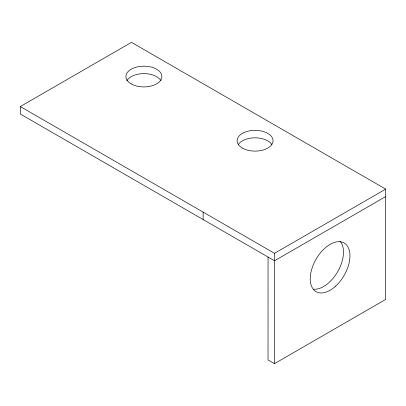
<?xml version="1.0" encoding="UTF-8"?>
<svg xmlns="http://www.w3.org/2000/svg" width="406" height="406" viewBox="0 0 406 406"><rect width="100%" height="100%" fill="white"/><g stroke="black" fill="none" stroke-linecap="round" stroke-linejoin="round"><path stroke-width="0.61" d="M268.056 257.044L268.021 359.914L274.481 363.644L385.7 299.43L385.7 189.125L131.483 42.356L20.3 106.55L20.3 114.005L274.517 260.774L385.7 196.58M274.481 363.644L274.517 253.319L20.3 106.55M274.517 253.319L385.7 189.125M203.117 212.099L203.117 219.555M238.292 144.48A17.981 10.378 0 0 1 255.08 137.817A17.981 10.378 0 0 1 271.863 144.48M126.794 80.799A17.981 10.378 0 0 1 143.897 73.623A17.981 10.378 0 0 1 160.994 80.799M340.045 241.205A28.085 16.215 -60 0 1 338.188 270.792A28.085 16.215 -60 0 1 313.701 289.189M242.367 148.078A17.981 10.378 0 0 0 272.446 143.425A17.981 10.378 0 0 0 250.426 130.717A17.981 10.378 0 0 0 242.367 148.078M131.184 83.89A17.981 10.378 0 0 0 161.258 79.236A17.981 10.378 0 0 0 139.243 66.523A17.981 10.378 0 0 0 131.184 83.89M335.229 286.509A28.085 16.215 -60 0 0 344.136 243.001A28.085 16.215 -60 0 0 310.905 272.467A28.085 16.215 -60 0 0 335.229 286.509"/></g></svg>
